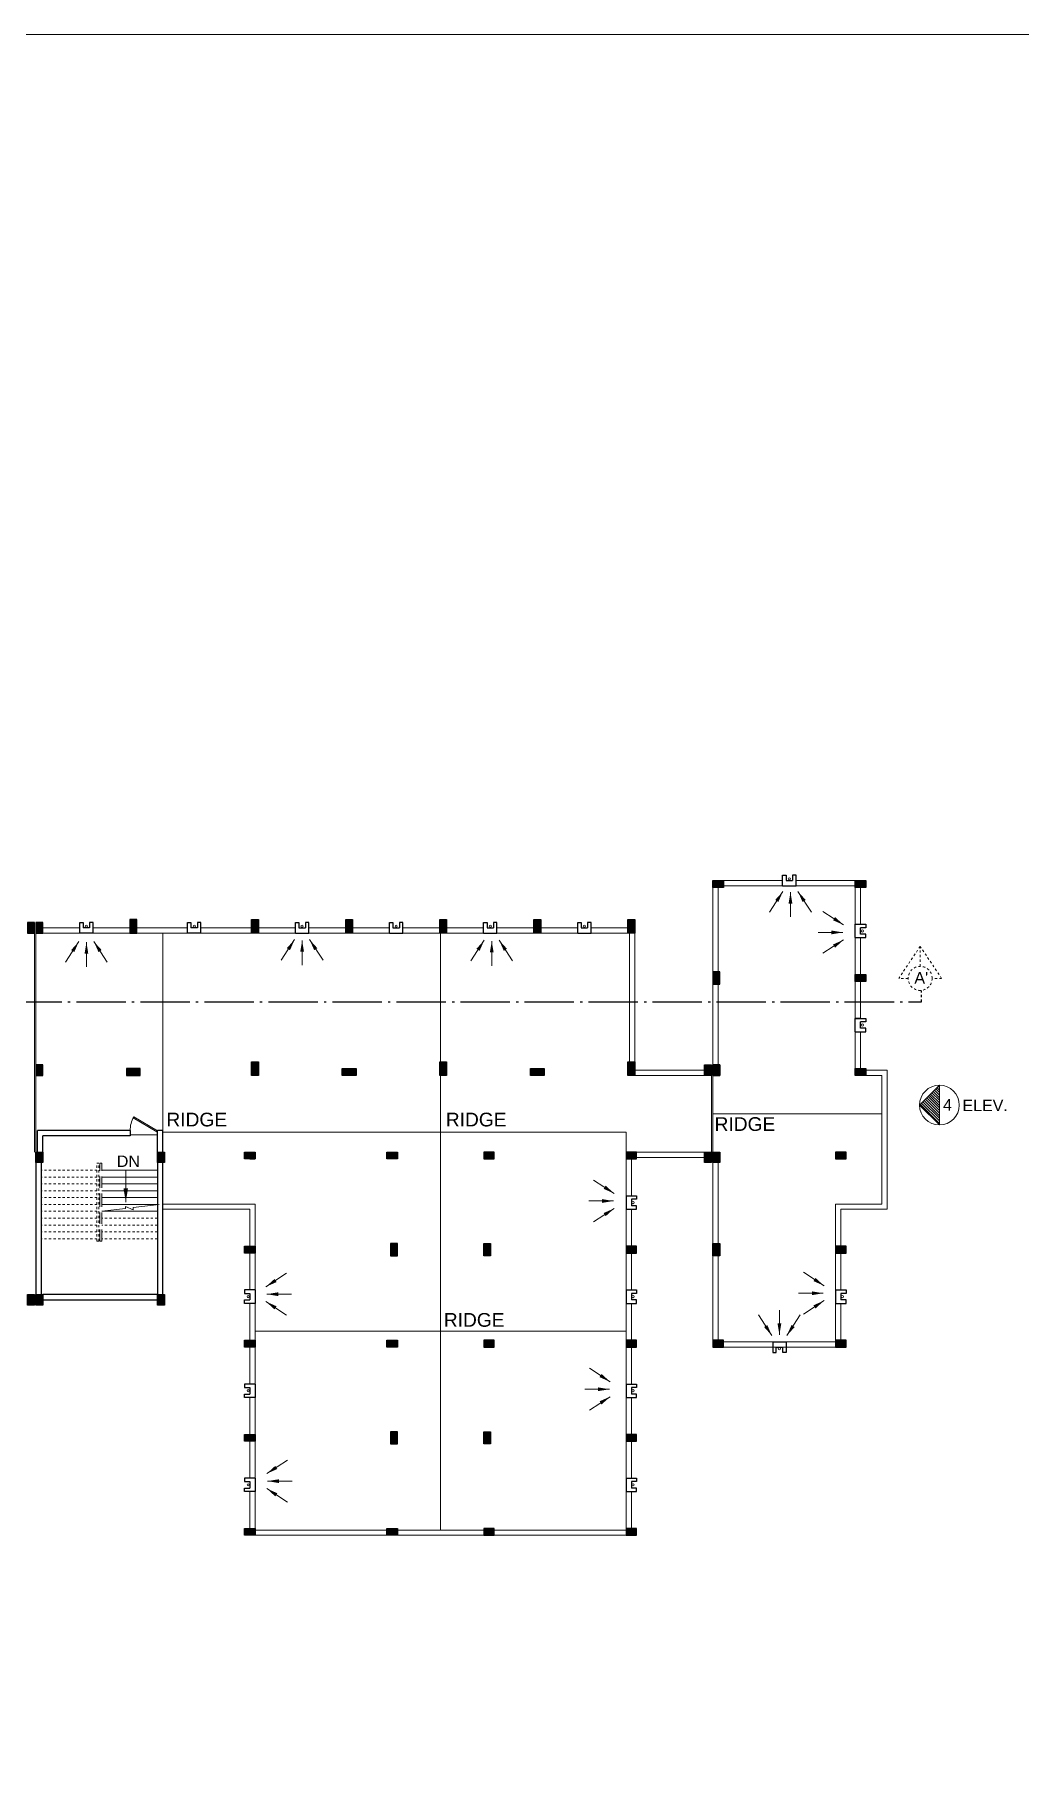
# Model space of a CAD drawing. Header units: millimetres. Extents: x 1898 to 3725, y 783 to 1532.
# Drawn here: x 2902.5 to 2945.6, y 1252.8 to 1328.2 of the extents above; entities that cross this region are included whole.
import ezdxf

# ---------------------------------------------------------------- set-up
doc = ezdxf.new("R2010")
doc.units = ezdxf.units.MM
for name, pattern in [('ACAD_ISO04W100', [30, 24, -3, 0, -3]), ('CENTER2', [1.125, 0.75, -0.125, 0.125, -0.125]), ('DASHED', [0.75, 0.5, -0.25]), ('DASHED2', [0.375, 0.25, -0.125]), ('HIDDEN', [0.375, 0.25, -0.125])]:
    doc.linetypes.add(name, pattern=pattern)
doc.layers.get('0').update_dxf_attribs({"lineweight": 20})
for name, color, linetype, lineweight in [('COL HATCH', 253, 'Continuous', 13), ('Column', 251, 'Continuous', 30), ('DIM', 6, 'Continuous', 18), ('Dimens', 251, 'Continuous', 18), ('Door', 54, 'Continuous', 18), ('ELEV.1', 7, 'Continuous', 20), ('expension joint', 248, 'Continuous', 18), ('Fixture', 44, 'Continuous', 13), ('Railing', 23, 'Continuous', 13), ('RIDGE', 7, 'Continuous', 15), ('Section', 72, 'DASHED2', 30), ('section line', 74, 'ACAD_ISO04W100', 30), ('SLOPE', 232, 'Continuous', 13), ('STAIRS', 10, 'Continuous', 18), ('TEXT', 7, 'Continuous', 15), ('Wall', 7, 'Continuous', 30)]:
    doc.layers.add(name, color=color, linetype=linetype, lineweight=lineweight)
doc.styles.add('DIM', font='arial.ttf', dxfattribs={"height": 0.5})
doc.styles.add('L120', font='arial.ttf', dxfattribs={"height": 0.6})
doc.styles.get("Standard").update_dxf_attribs({"font": 'arial.ttf', "height": 0.2})
doc.dimstyles.new('Current Dim style', dxfattribs={"dimscale": 0.3, "dimtxt": 0.2, "dimasz": 2, "dimexe": 0.18, "dimexo": 1, "dimgap": 0.09, "dimtad": 0, "dimzin": 0, "dimdsep": 46, "dimtxsty": 'Standard', "dimcen": 0.09, "dimclrd": 256, "dimclre": 256, "dimclrt": 7, "dimadec": 0, "dimazin": 0, "dimtfac": 1, "dimtofl": 0, "dimtmove": 2, "dimatfit": 3, "dimfxl": 0, "dimtolj": 1, "dimtzin": 0, "dimlwd": -1, "dimlwe": -1, "dimarcsym": 0})
doc.dimstyles.new('DIM', dxfattribs={"dimtxt": 0.5, "dimasz": 0.5, "dimexe": 0.02, "dimexo": 0, "dimgap": 0.1, "dimtad": 0, "dimdec": 3, "dimzin": 0, "dimdsep": 46, "dimtxsty": 'DIM', "dimcen": 0, "dimclrd": 251, "dimclre": 256, "dimclrt": 7, "dimadec": 0, "dimazin": 0, "dimtfac": 1, "dimtdec": 3, "dimtofl": 0, "dimtmove": 0, "dimatfit": 3, "dimfxl": 0, "dimtolj": 1, "dimtzin": 0, "dimlwd": -1, "dimlwe": -1, "dimarcsym": 0})

# ---------------------------------------------------------------- blocks, each defined once
blk = doc.blocks.new('C3')
at = {"layer": 'COL HATCH'}
h = blk.add_hatch(color=256, dxfattribs=at)
h.dxf.hatch_style = 1
h.paths.add_polyline_path([(0.3, 0), (0, 0), (0, -0.53), (0.3, -0.53)])
at = {"layer": 'Column'}
for p, q in [((0, 0), (0, -0.53)), ((0.3, 0), (0, 0)), ((0.3, -0.53), (0.3, 0)), ((0, -0.53), (0.3, -0.53))]:
    blk.add_line(p, q, dxfattribs=at)
blk = doc.blocks.new('SHAFT')
at = {"layer": 'Fixture'}
blk.add_circle((0.327, -0.302), 0.05, dxfattribs=at)
at = {"layer": 'Wall'}
for p, q in [((0.035, 0), (0.62, 0)), ((0.035, 0), (0.035, -0.46)), ((0.035, -0.46), (0.185, -0.46)), ((0.185, -0.46), (0.185, -0.23)), ((0.185, -0.23), (0.47, -0.23)), ((0.47, -0.46), (0.47, -0.23)), ((0.62, -0.46), (0.47, -0.46)), ((0.62, 0), (0.62, -0.46))]:
    blk.add_line(p, q, dxfattribs=at)
blk = doc.blocks.new('CU')
at = {"layer": 'COL HATCH', "linetype": 'CENTER2'}
h = blk.add_hatch(color=256, dxfattribs=at)
h.dxf.hatch_style = 1
h.paths.add_polyline_path([(0, 0.035), (0, -0.265), (0.46, -0.265), (0.46, 0.035)])
at = {"layer": 'Column', "linetype": 'CENTER2'}
blk.add_lwpolyline([(0, 0.035), (0, -0.265), (0.46, -0.265), (0.46, 0.035), (0, 0.035)], dxfattribs=at)
blk = doc.blocks.new('C2')
at = {"layer": 'COL HATCH'}
h = blk.add_hatch(color=256, dxfattribs=at)
h.dxf.hatch_style = 1
h.paths.add_polyline_path([(0.3, 0), (0, 0), (0, -0.6), (0.3, -0.6)])
at = {"layer": 'Column'}
for p, q in [((0, 0), (0, -0.6)), ((0.3, 0), (0, 0)), ((0.3, -0.6), (0.3, 0)), ((0, -0.6), (0.3, -0.6))]:
    blk.add_line(p, q, dxfattribs=at)
blk = doc.blocks.new('*U18')
for p, q in [((0, 0), (0, 6)), ((40, 0), (40, 6))]:
    blk.add_line(p, q)
blk.add_lwpolyline([(0, 0), (34.6, -20), (35.5, -18.5), (0.9, 1.5)], close=True)
blk.add_arc((0, 0), 40, 330, 360)
blk = doc.blocks.new('Door')
at = {"layer": 'Door'}
blk.add_line((0, 0.18), (1.199, 0.18), dxfattribs=at)
at = {"layer": 'Door', "xscale": 0.0299845412869386, "yscale": 0.0299845412869386, "zscale": 0.0299845412869386}
blk.add_blockref('*U18', (0, 0), dxfattribs=at)
blk = doc.blocks.new('Elev block')
at = {"layer": 'ELEV.1'}
h = blk.add_hatch(dxfattribs=at)
h.set_pattern_fill('ANSI31', color=256, scale=0.025, style=0)
h.set_pattern_definition([(315, (37.58842, 37.29722), (-0.0561266, -0.0561266), [])])
h.paths.add_polyline_path([(39.327, 37.297), (38.458, 36.428), (37.588, 37.297)])
h = blk.add_hatch(dxfattribs=at)
h.set_pattern_fill('ANSI31', color=256, scale=0.025, angle=-90, style=0)
h.set_pattern_definition([(315, (-13.32975, 19.63564), (0.0561266, 0.0561266), [])])
h.paths.add_polyline_path([(-13.33, 17.897), (-12.461, 18.766), (-13.33, 19.636)])
h = blk.add_hatch(dxfattribs=at)
h.set_pattern_fill('ANSI31', color=256, scale=0.025, angle=90, style=0)
h.set_pattern_definition([(135, (99.13637, 17.94766), (-0.0561266, -0.0561266), [])])
h.paths.add_polyline_path([(99.136, 19.686), (98.267, 18.817), (99.136, 17.948)])
h = blk.add_hatch(dxfattribs=at)
h.set_pattern_fill('ANSI31', color=256, scale=0.025, style=0)
h.set_pattern_definition([(45, (37.58842, -7.35309), (-0.0561266, 0.0561266), [])])
h.paths.add_polyline_path([(39.327, -7.353), (38.458, -6.484), (37.588, -7.353)])
for p, q in [((37.588, 37.297), (39.327, 37.297)), ((38.458, 36.428), (37.588, 37.297)), ((39.327, 37.297), (38.458, 36.428)), ((-13.33, 19.636), (-13.33, 17.897)), ((-12.461, 18.766), (-13.33, 19.636)), ((99.136, 19.686), (98.267, 18.817)), ((99.136, 17.948), (99.136, 19.686)), ((-13.33, 17.897), (-12.461, 18.766)), ((98.267, 18.817), (99.136, 17.948)), ((38.458, -6.484), (37.588, -7.353)), ((39.327, -7.353), (38.458, -6.484)), ((37.588, -7.353), (39.327, -7.353))]:
    blk.add_line(p, q, dxfattribs=at)
for centre in [(38.458, 37.297), (-13.33, 18.766), (99.136, 18.817), (38.458, -7.353)]:
    blk.add_circle(centre, 0.869, dxfattribs=at)
at = {"layer": 'ELEV.1', "char_height": 0.5, "attachment_point": 1, "style": 'L120'}
for s, insert in [('ELEV.', (37.649, 38.847)), ('3', (38.349, 37.893)), ('ELEV.', (-16.104, 18.964)), ('2', (-13.963, 19.029)), ('4', (99.297, 19.076)), ('ELEV.', (100.147, 19.051)), ('1', (38.349, -7.444)), ('ELEV.', (37.734, -8.366))]:
    blk.add_mtext_dynamic_manual_height_columns(s, width=0.5, gutter_width=24, heights=[0], dxfattribs=dict(at, insert=insert))
blk = doc.blocks.new('BDHVBFH')
at = {"layer": 'Section', "color": 7, "linetype": 'ByBlock', "lineweight": 20, "ltscale": 0.05}
for p, q in [((5432.399, -574.787), (5431.461, -576.186)), ((5432.399, -575.66), (5432.399, -574.787)), ((5433.338, -576.186), (5432.399, -574.787)), ((5431.873, -576.186), (5431.461, -576.186)), ((5433.338, -576.186), (5432.925, -576.186))]:
    blk.add_line(p, q, dxfattribs=at)
blk.add_circle((5432.399, -576.186), 0.526, dxfattribs=at)
blk = doc.blocks.new('A$C761723A2')
at = {"layer": 'Section', "ltscale": 0.05}
blk.add_line((110.31, 15.105), (110.31, 15.605), dxfattribs=at)
at = {"layer": 'section line', "ltscale": 0.09}
for p, q in [((1.47, 15.105), (1.47, 15.605)), ((1.47, 15.105), (31.207, 15.105)), ((31.207, 15.105), (31.207, 10.164)), ((39.754, 15.105), (110.31, 15.105)), ((39.754, 10.164), (39.754, 15.105)), ((31.207, 10.164), (39.754, 10.164))]:
    blk.add_line(p, q, dxfattribs=at)
at = {"layer": 'Section'}
for p in [(-5430.98, 592.314), (-5322.141, 592.314)]:
    blk.add_blockref('BDHVBFH', p, dxfattribs=at)
at = {"layer": 'section line', "ltscale": 0.07, "char_height": 0.5, "attachment_point": 1}
for s, width, insert in [('A', 1.05451, (1.191, 16.394)), ("A'", 0.53707, (110.006, 16.403))]:
    blk.add_mtext_dynamic_manual_height_columns(s, width=width, gutter_width=12.5, heights=[0], dxfattribs=dict(at, insert=insert))

msp = doc.modelspace()

# ---------------------------------------------------------------- linework, layer by layer
at = {"layer": 'DIM'}
for p, q in [((2905.4142, 1276.7369), (2906.4532, 1276.8646)), ((2906.4532, 1276.8646), (2906.4532, 1276.9405)), ((2906.7878, 1276.8006), (2906.4532, 1276.9405)), ((2906.7878, 1276.8972), (2907.9242, 1277.0369)), ((2906.7878, 1276.8972), (2906.7878, 1276.8006))]:
    msp.add_line(p, q, dxfattribs=at)
at = {"layer": 'DIM', "linetype": 'Continuous'}
msp.add_lwpolyline([(2246.9181, 1328.2075), (3090.9806, 1328.2075), (3090.9806, 1182.0657), (2246.9181, 1182.0657)], close=True, dxfattribs=at)
at = {"layer": 'ELEV.1'}
for p, q in [((2932.1417, 1287.2068), (2932.1417, 1290.9068)), ((2932.3717, 1287.2068), (2932.3717, 1290.9068)), ((2932.3717, 1287.2068), (2932.3717, 1290.9068)), ((2932.6017, 1291.2068), (2935.1942, 1291.2068)), ((2932.6017, 1290.9768), (2935.1942, 1290.9768)), ((2935.7792, 1291.2068), (2938.3717, 1291.2068)), ((2935.7792, 1290.9768), (2938.3717, 1290.9768)), ((2938.3717, 1290.9068), (2938.3717, 1289.2918)), ((2938.6017, 1290.9068), (2938.6017, 1289.2918)), ((2902.8342, 1289.1368), (2904.4492, 1289.1368)), ((2902.8342, 1288.9068), (2904.4492, 1288.9068)), ((2905.0342, 1289.1368), (2906.6492, 1289.1368)), ((2905.0342, 1288.9068), (2906.6492, 1288.9068)), ((2906.9492, 1289.1368), (2909.1667, 1289.1368)), ((2906.9492, 1288.9068), (2909.1667, 1288.9068)), ((2909.7517, 1289.1368), (2911.9692, 1289.1368)), ((2909.7517, 1288.9068), (2911.9692, 1288.9068)), ((2912.2692, 1289.1368), (2913.8842, 1289.1368)), ((2912.2692, 1288.9068), (2913.8842, 1288.9068)), ((2914.4692, 1289.1368), (2916.0842, 1289.1368)), ((2914.4692, 1288.9068), (2916.0842, 1288.9068)), ((2916.3842, 1289.1368), (2917.9992, 1289.1368)), ((2916.3842, 1288.9068), (2917.9992, 1288.9068)), ((2918.5842, 1289.1368), (2920.1992, 1289.1368)), ((2918.5842, 1288.9068), (2920.1992, 1288.9068)), ((2920.4992, 1289.1368), (2922.1142, 1289.1368)), ((2920.4992, 1288.9068), (2922.1142, 1288.9068)), ((2922.6992, 1289.1368), (2924.3142, 1289.1368)), ((2922.6992, 1288.9068), (2924.3142, 1288.9068)), ((2924.6142, 1289.1368), (2926.2292, 1289.1368)), ((2924.6142, 1288.9068), (2926.2292, 1288.9068)), ((2926.8142, 1289.1368), (2928.4292, 1289.1368)), ((2926.8142, 1288.9068), (2928.4292, 1288.9068)), ((2928.4992, 1288.9068), (2928.4992, 1283.2768)), ((2928.7292, 1288.9068), (2928.7292, 1283.2768)), ((2938.3717, 1288.7068), (2938.3717, 1287.0918)), ((2938.6017, 1288.7068), (2938.6017, 1287.0918)), ((2932.1417, 1283.1368), (2932.1417, 1286.6768)), ((2932.3717, 1283.1368), (2932.3717, 1286.6768)), ((2932.3717, 1283.1368), (2932.3717, 1286.6768)), ((2938.3717, 1286.7918), (2938.3717, 1285.1768)), ((2938.6017, 1286.7918), (2938.6017, 1285.1768)), ((2938.3717, 1284.5918), (2938.3717, 1282.9768)), ((2938.6017, 1284.5918), (2938.6017, 1282.9768)), ((2928.7292, 1282.9068), (2931.7792, 1282.9068)), ((2928.7292, 1282.6768), (2931.7792, 1282.6768)), ((2938.8317, 1282.9068), (2939.7675, 1282.9068)), ((2939.5375, 1282.6768), (2938.8317, 1282.6768)), ((2939.5375, 1282.6768), (2939.5375, 1277.0568)), ((2939.7675, 1282.9068), (2939.7675, 1276.8268)), ((2928.3492, 1277.4118), (2928.3492, 1279.0268)), ((2928.5792, 1277.4118), (2928.5792, 1279.0268)), ((2928.8092, 1279.3268), (2931.7792, 1279.3268)), ((2928.8092, 1279.0968), (2931.7792, 1279.0968)), ((2932.1417, 1278.8668), (2932.1417, 1275.3268)), ((2932.3717, 1278.8668), (2932.3717, 1275.3268)), ((2908.0842, 1277.0568), (2912.1192, 1277.0568)), ((2908.0842, 1276.8268), (2911.8892, 1276.8268)), ((2911.8892, 1275.2118), (2911.8892, 1276.8268)), ((2912.1192, 1275.2118), (2912.1192, 1277.0568)), ((2928.3492, 1275.2118), (2928.3492, 1276.8268)), ((2928.5792, 1275.2118), (2928.5792, 1276.8268)), ((2937.5066, 1275.2118), (2937.5066, 1277.0568)), ((2937.5066, 1277.0568), (2939.5375, 1277.0568)), ((2937.7366, 1275.2118), (2937.7366, 1276.8268)), ((2937.7366, 1276.8268), (2939.7675, 1276.8268)), ((2911.8892, 1274.9118), (2911.8892, 1273.2968)), ((2912.1192, 1274.9118), (2912.1192, 1273.2968)), ((2928.3492, 1273.2968), (2928.3492, 1274.9118)), ((2928.5792, 1273.2968), (2928.5792, 1274.9118)), ((2932.1417, 1274.7968), (2932.1417, 1271.0968)), ((2932.3717, 1274.7968), (2932.3717, 1271.0968)), ((2937.5066, 1273.2968), (2937.5066, 1274.9118)), ((2937.7366, 1273.2968), (2937.7366, 1274.9118)), ((2911.8892, 1272.7118), (2911.8892, 1271.0968)), ((2912.1192, 1272.7118), (2912.1192, 1271.0968)), ((2928.3492, 1271.0968), (2928.3492, 1272.7118)), ((2928.5792, 1271.0968), (2928.5792, 1272.7118)), ((2937.5066, 1271.0968), (2937.5066, 1272.7118)), ((2937.7366, 1271.0968), (2937.7366, 1272.7118)), ((2911.8892, 1270.7968), (2911.8892, 1269.1818)), ((2912.1192, 1270.7968), (2912.1192, 1269.1818)), ((2928.3492, 1269.1818), (2928.3492, 1270.7968)), ((2928.5792, 1269.1818), (2928.5792, 1270.7968)), ((2934.7616, 1271.0269), (2932.6017, 1271.0269)), ((2932.6017, 1271.0269), (2935.3466, 1271.0269)), ((2932.6017, 1270.7969), (2935.3466, 1270.7969)), ((2935.3466, 1271.0269), (2937.5066, 1271.0269)), ((2935.3466, 1270.7969), (2937.5066, 1270.7969)), ((2911.8892, 1268.5968), (2911.8892, 1266.9818)), ((2912.1192, 1268.5968), (2912.1192, 1266.9818)), ((2928.3492, 1266.9818), (2928.3492, 1268.5968)), ((2928.5792, 1266.9818), (2928.5792, 1268.5968)), ((2911.8892, 1266.6818), (2911.8892, 1265.0668)), ((2912.1192, 1266.6818), (2912.1192, 1265.0668)), ((2928.3492, 1265.0668), (2928.3492, 1266.6818)), ((2928.5792, 1265.0668), (2928.5792, 1266.6818)), ((2911.8892, 1264.4818), (2911.8892, 1262.8668)), ((2912.1192, 1264.4818), (2912.1192, 1262.8668)), ((2928.3492, 1262.8668), (2928.3492, 1264.4818)), ((2928.5792, 1262.8668), (2928.5792, 1264.4818)), ((2912.1192, 1262.7968), (2917.8892, 1262.7968)), ((2912.1192, 1262.5668), (2917.8892, 1262.5668)), ((2918.3492, 1262.7968), (2922.1192, 1262.7968)), ((2918.3492, 1262.5668), (2922.1192, 1262.5668)), ((2922.5792, 1262.7968), (2928.3492, 1262.7968)), ((2922.5792, 1262.5668), (2928.3492, 1262.5668))]:
    msp.add_line(p, q, dxfattribs=at)
at = {"layer": 'expension joint'}
for p, q in [((2902.4717, 1288.9068), (2902.4717, 1279.3268)), ((2902.5342, 1279.3268), (2902.5342, 1288.9068)), ((2932.0792, 1279.3268), (2932.0792, 1282.6768)), ((2932.1417, 1282.6768), (2932.1417, 1279.3268)), ((2932.1417, 1279.3268), (2932.0792, 1279.3268))]:
    msp.add_line(p, q, dxfattribs=at)
at = {"layer": 'Railing', "linetype": 'HIDDEN', "ltscale": 0.01}
for p, q in [((2905.2042, 1278.8448), (2905.2842, 1278.8448)), ((2905.3342, 1278.8448), (2905.4142, 1278.8448))]:
    msp.add_line(p, q, dxfattribs=at)
at = {"layer": 'Railing', "linetype": 'DASHED', "ltscale": 0.02}
for p, q in [((2905.2042, 1275.4369), (2905.2042, 1278.8448)), ((2905.2842, 1275.4369), (2905.2842, 1278.8448))]:
    msp.add_line(p, q, dxfattribs=at)
at = {"layer": 'Railing', "linetype": 'DASHED'}
for p, q in [((2905.3342, 1277.0119), (2905.3342, 1278.8448)), ((2905.4142, 1277.0119), (2905.4142, 1278.8448)), ((2905.3342, 1275.4369), (2905.3342, 1277.0119)), ((2905.4142, 1275.4369), (2905.4142, 1277.0119)), ((2905.2842, 1275.4369), (2905.2042, 1275.4369)), ((2905.4142, 1275.4369), (2905.3342, 1275.4369))]:
    msp.add_line(p, q, dxfattribs=at)
at = {"layer": 'RIDGE'}
for p, q in [((2908.0842, 1280.2669), (2908.0842, 1288.9068)), ((2920.2342, 1262.7968), (2920.2342, 1288.9068)), ((2932.0792, 1282.6768), (2932.0792, 1279.3268)), ((2932.1417, 1281.0018), (2939.5375, 1281.0018)), ((2920.2458, 1280.2035), (2908.0842, 1280.2035)), ((2920.2458, 1280.2035), (2928.3492, 1280.2035)), ((2928.3492, 1279.3268), (2928.3492, 1280.2035)), ((2928.3375, 1271.5002), (2912.1075, 1271.5002))]:
    msp.add_line(p, q, dxfattribs=at)
at = {"layer": 'STAIRS', "linetype": 'DASHED2', "ltscale": 0.02}
for p, q in [((2905.2042, 1278.5369), (2902.7642, 1278.5369)), ((2905.2042, 1278.2369), (2902.7642, 1278.2369)), ((2905.2042, 1277.9369), (2902.7642, 1277.9369)), ((2905.2042, 1277.6369), (2902.7642, 1277.6369)), ((2905.2042, 1277.3369), (2902.7642, 1277.3369)), ((2905.2042, 1277.0369), (2902.7642, 1277.0369)), ((2905.2042, 1276.7369), (2902.7642, 1276.7369)), ((2905.2042, 1276.4369), (2902.7642, 1276.4369)), ((2905.2042, 1276.1369), (2902.7642, 1276.1369)), ((2905.2042, 1275.8369), (2902.7642, 1275.8369)), ((2907.8542, 1276.4369), (2905.4142, 1276.4369)), ((2907.8542, 1276.1369), (2905.4142, 1276.1369)), ((2907.8542, 1275.8369), (2905.4142, 1275.8369)), ((2905.2042, 1275.5369), (2902.7642, 1275.5369)), ((2907.8542, 1275.5369), (2905.4142, 1275.5369))]:
    msp.add_line(p, q, dxfattribs=at)
at = {"layer": 'STAIRS'}
for p, q in [((2907.8542, 1278.5369), (2905.4142, 1278.5369)), ((2907.8542, 1278.2369), (2905.4142, 1278.2369)), ((2907.8542, 1277.9369), (2905.4142, 1277.9369)), ((2907.8542, 1277.6369), (2905.4142, 1277.6369)), ((2907.8542, 1277.3369), (2905.4142, 1277.3369)), ((2905.4142, 1277.3369), (2906.4643, 1277.3369)), ((2907.8542, 1277.0369), (2905.4142, 1277.0369)), ((2907.8542, 1276.7369), (2905.4142, 1276.7369))]:
    msp.add_line(p, q, dxfattribs=at)
at = {"layer": 'Wall'}
for p, q in [((2938.6017, 1285.1768), (2938.3717, 1285.1768)), ((2938.6017, 1285.1768), (2938.7521, 1285.1768)), ((2932.4417, 1282.9068), (2932.4417, 1282.6768)), ((2938.8317, 1282.6768), (2938.8317, 1282.9068)), ((2906.6548, 1280.2669), (2902.6042, 1280.2669)), ((2902.6042, 1279.3268), (2902.6042, 1280.2669)), ((2906.6548, 1280.0369), (2902.8342, 1280.0369)), ((2902.8342, 1279.3268), (2902.8342, 1280.0369)), ((2906.6548, 1280.2669), (2906.6548, 1280.0369)), ((2908.0842, 1280.2669), (2907.8542, 1280.2669)), ((2907.8542, 1280.0369), (2907.8542, 1280.2669)), ((2907.8542, 1279.3268), (2907.8542, 1280.0369)), ((2908.0842, 1279.3268), (2908.0842, 1280.2669)), ((2902.5342, 1278.8668), (2902.5342, 1273.0969)), ((2902.7642, 1278.8668), (2902.7642, 1273.0969)), ((2907.8542, 1278.8668), (2907.8542, 1273.0969)), ((2908.0842, 1273.0969), (2908.0842, 1278.8668)), ((2911.8892, 1279.0268), (2912.1192, 1279.0268))]:
    msp.add_line(p, q, dxfattribs=at)
msp.add_lwpolyline([(2907.8542, 1273.0969), (2902.8342, 1273.0969), (2902.8342, 1272.8669), (2907.8542, 1272.8669), (2907.8542, 1273.0969)], dxfattribs=at)

# ---------------------------------------------------------------- block references
at = {"lineweight": 15}
msp.add_blockref('A$C761723A2', (2830.9508, 1270.7968), dxfattribs=at)
at = {"layer": 'Column', "linetype": 'CENTER2', "xscale": -1}
for p, rotation in [((2932.1417, 1290.9418), 180), ((2932.1417, 1290.9418), 180), ((2938.3717, 1290.9418), 180), ((2938.3717, 1286.8268), 180), ((2931.8142, 1283.1368), 90), ((2932.1767, 1283.1368), 90), ((2938.3717, 1282.7118), 180), ((2902.7992, 1278.8668), 270), ((2902.5692, 1279.3268), 90), ((2907.8892, 1279.3268), 90), ((2931.8142, 1279.3268), 90), ((2932.1767, 1279.3268), 90), ((2902.4367, 1272.6369), 270), ((2902.5692, 1273.0969), 90), ((2907.8892, 1273.0969), 90)]:
    msp.add_blockref('CU', p, dxfattribs=dict(at, rotation=rotation))
at = {"layer": 'Column', "color": 5}
for name, p in [('C2', (2906.6492, 1289.5068)), ('C3', (2918.0492, 1275.3268)), ('C3', (2918.0492, 1267.0968))]:
    msp.add_blockref(name, p, dxfattribs=at)
at = {"layer": 'Column', "color": 5, "xscale": -1}
for name, p in [('C2', (2912.2692, 1289.5068)), ('C2', (2916.3842, 1289.5068)), ('C2', (2920.4992, 1289.5068)), ('C2', (2924.6142, 1289.5068)), ('C2', (2928.7292, 1289.5068)), ('C2', (2912.2692, 1283.2768)), ('C2', (2920.4992, 1283.2768)), ('C2', (2928.7292, 1283.2768)), ('C3', (2922.4192, 1275.3268)), ('C3', (2932.4417, 1275.3268)), ('C3', (2922.4192, 1267.0968))]:
    msp.add_blockref(name, p, dxfattribs=at)
at = {"layer": 'Column', "linetype": 'CENTER2'}
for p, rotation in [((2902.4367, 1289.3668), 270), ((2902.7992, 1289.3668), 270), ((2902.7992, 1283.1368), 270), ((2932.1767, 1282.6768), 90), ((2932.1767, 1282.6768), 90), ((2932.1767, 1282.6768), 90), ((2932.1767, 1282.6768), 90)]:
    msp.add_blockref('CU', p, dxfattribs=dict(at, rotation=rotation))
at = {"layer": 'Column', "color": 5}
for name, p, rotation in [('C3', (2932.4417, 1286.6768), 180), ('C3', (2932.4417, 1286.6768), 180), ('C2', (2907.0992, 1282.9769), 270)]:
    msp.add_blockref(name, p, dxfattribs=dict(at, rotation=rotation))
at = {"layer": 'Column', "color": 5, "xscale": -1, "rotation": 90}
for p in [(2915.9342, 1282.9768), (2924.1642, 1282.9768)]:
    msp.add_blockref('C2', p, dxfattribs=at)
at = {"layer": 'Column', "linetype": 'CENTER2', "xscale": -1}
for p in [(2912.1192, 1279.2918), (2918.3492, 1279.2918), (2912.1192, 1275.1768), (2912.1192, 1271.0618), (2918.3492, 1271.0618), (2912.1192, 1266.9468), (2912.1192, 1262.8318), (2918.3492, 1262.8318)]:
    msp.add_blockref('CU', p, dxfattribs=at)
at = {"layer": 'Column', "linetype": 'CENTER2'}
for p in [(2922.1192, 1279.2918), (2928.3492, 1279.2918), (2937.5066, 1279.2918), (2928.3492, 1275.1768), (2937.5066, 1275.1768), (2922.1192, 1271.0618), (2928.3492, 1271.0618), (2932.1417, 1271.0618), (2937.5066, 1271.0618), (2928.3492, 1266.9468), (2922.1192, 1262.8318), (2928.3492, 1262.8318)]:
    msp.add_blockref('CU', p, dxfattribs=at)
at = {"layer": 'Dimens', "lineweight": 15}
msp.add_blockref('Elev block', (2842.9142, 1262.5668), dxfattribs=at)
at = {"layer": 'Wall', "xscale": -1}
for p, rotation in [((2935.1592, 1290.9768), 180), ((2913.8492, 1288.9068), 180), ((2917.9642, 1288.9068), 180), ((2922.0792, 1288.9068), 180), ((2926.1942, 1288.9068), 180), ((2928.3492, 1277.4468), 90), ((2928.3492, 1273.3318), 90), ((2937.5066, 1273.3318), 90), ((2928.3492, 1269.2168), 90), ((2928.3492, 1265.1018), 90)]:
    msp.add_blockref('SHAFT', p, dxfattribs=dict(at, rotation=rotation))
at = {"layer": 'Wall'}
for name, p, rotation in [('SHAFT', (2905.0692, 1288.9068), 180), ('SHAFT', (2909.7867, 1288.9068), 180), ('SHAFT', (2938.3717, 1288.6718), 90), ('SHAFT', (2938.3717, 1284.5568), 90), ('Door', (2907.8542, 1280.2638), 180), ('SHAFT', (2912.1192, 1273.3318), 270), ('SHAFT', (2912.1192, 1269.2168), 270), ('SHAFT', (2912.1192, 1265.1018), 270)]:
    msp.add_blockref(name, p, dxfattribs=dict(at, rotation=rotation))
msp.add_blockref('SHAFT', (2934.7266, 1271.0269), dxfattribs=at)

# ---------------------------------------------------------------- texts
at = {"layer": 'TEXT', "char_height": 0.6, "attachment_point": 1, "style": 'L120'}
for insert in [(2908.2415, 1281.0504), (2920.4625, 1281.0504), (2932.2173, 1280.8536), (2920.3757, 1272.2875)]:
    msp.add_mtext_dynamic_manual_height_columns('RIDGE', width=2.700202, gutter_width=3, heights=[0], dxfattribs=dict(at, insert=insert))
at = {"layer": 'TEXT', "lineweight": 30, "insert": (2906.073, 1279.1767), "char_height": 0.5, "width": 1.001447, "attachment_point": 1, "style": 'L120'}
msp.add_mtext('DN', dxfattribs=at)

# ---------------------------------------------------------------- leaders
at = {"layer": 'DIM'}
msp.add_leader([(2906.4645, 1277.143), (2906.4645, 1278.5476)], dimstyle='Current Dim style', dxfattribs=at)
at = {"layer": 'SLOPE'}
for points in [[(2935.2086, 1290.7294), (2934.6205, 1289.8253)], [(2935.5367, 1290.6959), (2935.5367, 1289.6173)], [(2935.8612, 1290.7294), (2936.4493, 1289.8253)], [(2937.862, 1289.2634), (2936.9578, 1289.8515)], [(2937.8284, 1288.9353), (2936.7498, 1288.9353)], [(2904.4155, 1288.5381), (2903.8274, 1287.634)], [(2904.7436, 1288.5046), (2904.7436, 1287.426)], [(2905.068, 1288.5381), (2905.6561, 1287.634)], [(2913.8501, 1288.6209), (2913.262, 1287.7167)], [(2914.1782, 1288.5874), (2914.1782, 1287.5088)], [(2914.5027, 1288.6209), (2915.0908, 1287.7167)], [(2922.1434, 1288.5926), (2921.5553, 1287.6885)], [(2922.4715, 1288.5591), (2922.4715, 1287.4805)], [(2922.7959, 1288.5926), (2923.384, 1287.6885)], [(2937.862, 1288.6109), (2936.9578, 1288.0228)], [(2927.8283, 1277.5167), (2926.9242, 1278.1048)], [(2927.7948, 1277.1886), (2926.7162, 1277.1886)], [(2927.8283, 1276.8642), (2926.9242, 1276.2761)], [(2912.5963, 1273.4396), (2913.5004, 1274.0277)], [(2937.0059, 1273.4823), (2936.1017, 1274.0704)], [(2912.6298, 1273.1115), (2913.7084, 1273.1115)], [(2936.9724, 1273.1542), (2935.8938, 1273.1542)], [(2937.0059, 1272.8297), (2936.1017, 1272.2416)], [(2912.5963, 1272.7871), (2913.5004, 1272.199)], [(2934.7251, 1271.3005), (2934.137, 1272.2046)], [(2935.0532, 1271.334), (2935.0532, 1272.4126)], [(2935.3776, 1271.3005), (2935.9657, 1272.2046)], [(2927.6485, 1269.2824), (2926.7443, 1269.8705)], [(2927.6149, 1268.9543), (2926.5364, 1268.9543)], [(2927.6485, 1268.6298), (2926.7443, 1268.0418)], [(2912.6292, 1265.2638), (2913.5333, 1265.8518)], [(2912.6292, 1264.6112), (2913.5333, 1264.0231)], [(2912.6627, 1264.9356), (2913.7413, 1264.9356)]]:
    msp.add_leader(points, dimstyle='DIM', override={"dimasz": 0.5, "dimgap": 0.1, "dimtad": 0, "dimclrd": 256}, dxfattribs=at)

doc.saveas('drawing.dxf')
